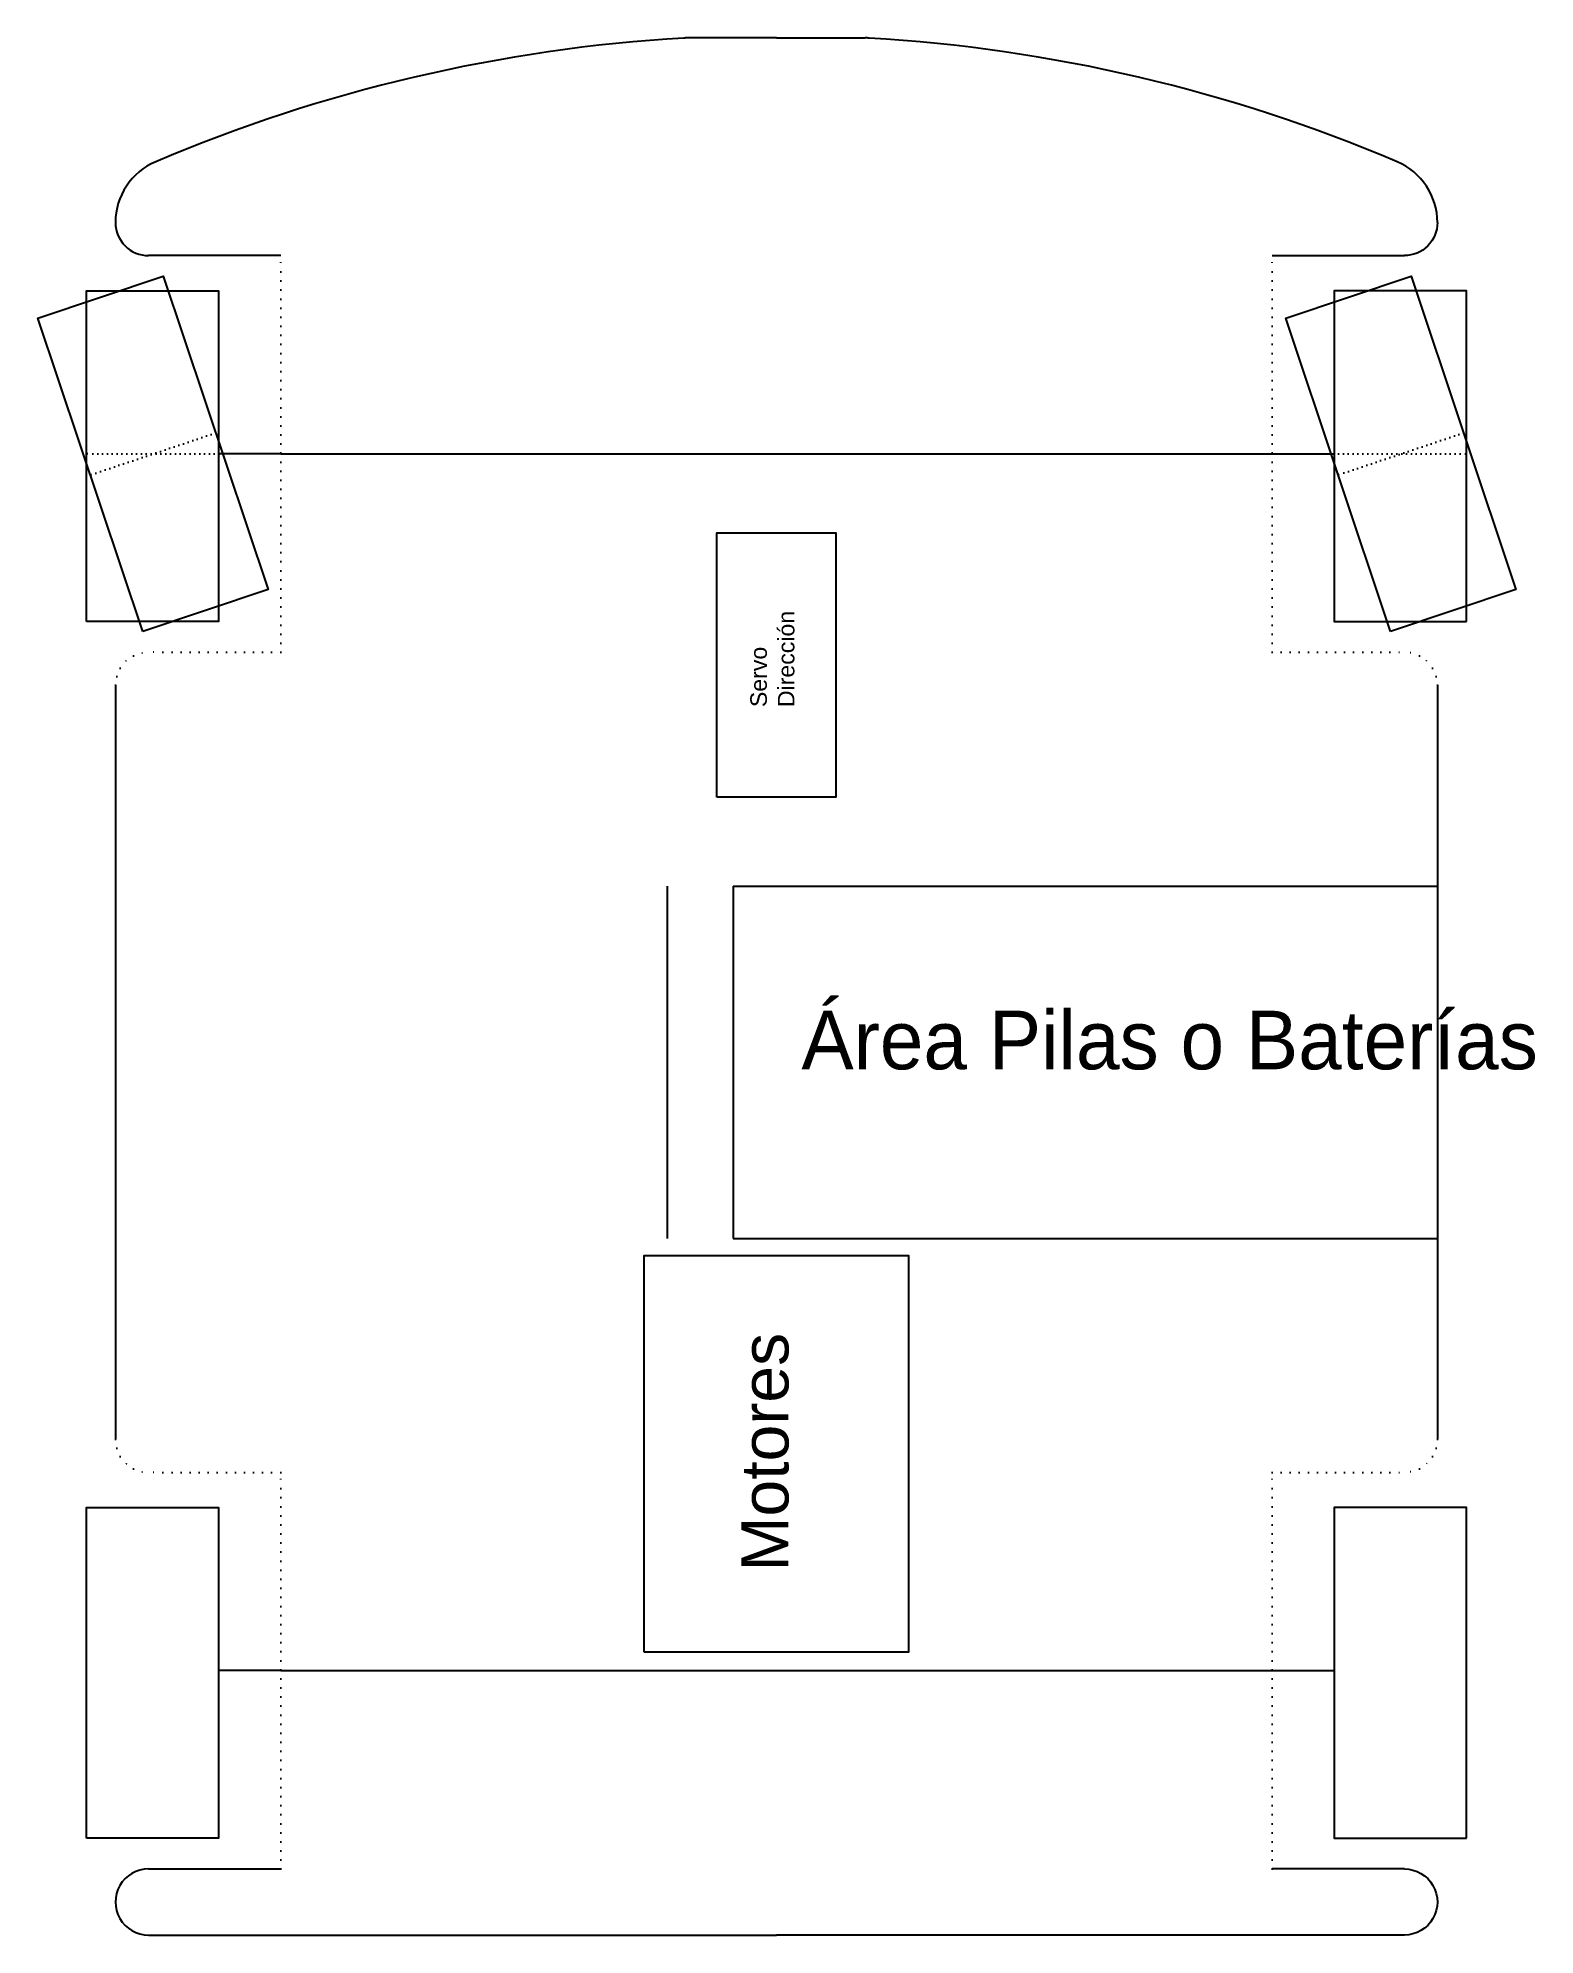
# Model space of a CAD drawing. Header units: millimetres. Extents: x -7 to 220, y 5 to 292.
import ezdxf

# ---------------------------------------------------------------- set-up
doc = ezdxf.new("R2010")
doc.units = ezdxf.units.MM
doc.header["$LTSCALE"] = 0.2
doc.linetypes.add('DOTTED', pattern=[6.35, 0, -6.35])
doc.styles.get("Standard").update_dxf_attribs({"font": 'arial.ttf'})

msp = doc.modelspace()

# ---------------------------------------------------------------- linework, layer by layer
for p, q in [((105, 292), (91.58, 292)), ((105, 292), (118.42, 292)), ((30, 259.07), (10, 259.07)), ((180, 259.07), (200, 259.07)), ((10, 15), (30, 15)), ((200, 15), (180, 15)), ((10, 5), (105, 5)), ((200, 5), (105, 5))]:
    msp.add_line(p, q)
at = {"linetype": 'DOTTED'}
for p, q in [((30, 199.07), (30, 259.07)), ((180, 199.07), (180, 259.07)), ((30, 199.07), (10, 199.07)), ((180, 199.07), (200, 199.07)), ((30, 75), (10, 75)), ((30, 15), (30, 75)), ((180, 15), (180, 75)), ((180, 75), (200, 75))]:
    msp.add_line(p, q, dxfattribs=at)
at = {"linetype": 'DOTTED', "ltscale": 0.5}
for p, q in [((20.17, 232.25), (1.21, 225.9)), ((208.96, 232.25), (189.99, 225.9)), ((20.69, 229.07), (0.61, 229.07)), ((189.31, 229.07), (209.39, 229.07))]:
    msp.add_line(p, q, dxfattribs=at)
at = {"ltscale": 0.2}
for p, q in [((30, 229.07), (20.69, 229.07)), ((30, 229.07), (180, 229.07)), ((180, 229.07), (189.31, 229.07)), ((5, 194.07), (5, 80)), ((205, 194.07), (205, 80)), ((88.48, 163.69), (88.48, 110.39)), ((98.48, 163.69), (205, 163.69)), ((98.48, 163.69), (98.48, 110.39)), ((98.48, 110.39), (205, 110.39)), ((30, 45), (20.69, 45)), ((30, 45), (180, 45)), ((180, 45), (189.31, 45))]:
    msp.add_line(p, q, dxfattribs=at)
for points in [[(9.14, 202.19), (-6.73, 249.61), (12.24, 255.96), (28.11, 208.54)], [(197.92, 202.19), (182.06, 249.61), (201.02, 255.96), (216.89, 208.54)], [(96, 177.14), (96, 217.14), (114, 217.14), (114, 177.14)], [(85, 47.8), (85, 107.8), (125, 107.8), (125, 47.8)]]:
    msp.add_lwpolyline(points, close=True, dxfattribs=at)
at = {"ltscale": 0.5}
for points in [[(0.61, 203.74), (0.61, 253.74), (20.61, 253.74), (20.61, 203.74)], [(209.39, 203.74), (209.39, 253.74), (189.39, 253.74), (189.39, 203.74)], [(0.61, 19.66), (0.61, 69.66), (20.61, 69.66), (20.61, 19.66)], [(209.39, 19.66), (209.39, 69.66), (189.39, 69.66), (189.39, 19.66)]]:
    msp.add_lwpolyline(points, close=True, dxfattribs=at)
for centre, radius, start, end in [((105, 52.12), 240.27, 93.3418, 113.0075), ((91.58, 282), 10, 90, 93.3418), ((118.42, 282), 10, 86.6582, 90), ((105, 52.12), 240.27, 66.9925, 86.6582), ((15, 264.07), 10, 113.0075, 180), ((195, 264.07), 10, 0, 66.9925)]:
    msp.add_arc(centre, radius, start, end)
for centre, start_param in [((10, 264.07), 6.283185), ((10, 10), 4.712389)]:
    msp.add_ellipse(centre, major_axis=(-5, 0), ratio=1, start_param=start_param, end_param=7.853982)
at = {"extrusion": (0, 0, -1)}
for centre, start_param in [((200, 264.07), 6.283185), ((200, 10), 4.712389)]:
    msp.add_ellipse(centre, major_axis=(5, 0), ratio=1, start_param=start_param, end_param=7.853982, dxfattribs=at)
at = {"linetype": 'DOTTED', "extrusion": (0, 0, -1)}
for centre, major_axis in [((10, 194.07), (-5, 0)), ((200, 80), (5, 0))]:
    msp.add_ellipse(centre, major_axis=major_axis, ratio=1, start_param=6.283185, end_param=7.853982, dxfattribs=at)
at = {"linetype": 'DOTTED'}
for centre, major_axis in [((200, 194.07), (5, 0)), ((10, 80), (-5, 0))]:
    msp.add_ellipse(centre, major_axis=major_axis, ratio=1, start_param=6.283185, end_param=7.853982, dxfattribs=at)

# ---------------------------------------------------------------- texts
at = {"ltscale": 0.2, "attachment_point": 1, "rotation": 90}
for s, insert, char_height, width in [('{Servo Dirección}', (101.05, 190.77), 2.5, 22.6905), ('{Motores}', (99.67, 59.99), 7.156, 64.9506)]:
    msp.add_mtext(s, dxfattribs=dict(at, insert=insert, char_height=char_height, width=width))
at = {"ltscale": 0.2, "insert": (108.78, 144.84), "char_height": 8.8704, "width": 316.2193, "attachment_point": 1}
msp.add_mtext('{\\fAngostura|b0|i0|c0|p0;Área Pilas o Baterías}', dxfattribs=at)

doc.saveas('drawing.dxf')
